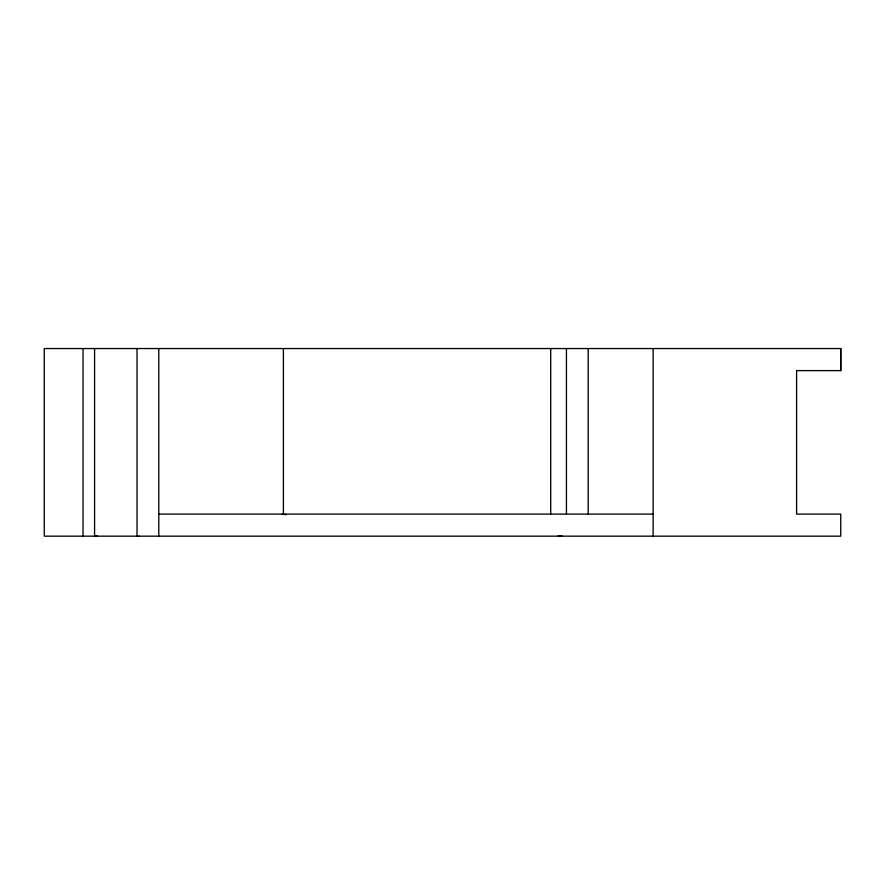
<?xml version="1.0" encoding="UTF-8"?>
<svg xmlns="http://www.w3.org/2000/svg" width="885" height="885" viewBox="0 0 885 885"><rect width="100%" height="100%" fill="white"/><g stroke="black" fill="none" stroke-linecap="round" stroke-linejoin="round"><path stroke-width="1.33" d="M566.433 514.096L566.433 348.546M840.75 370.616L840.75 348.546L44.25 348.546L44.25 536.166L840.75 536.166L840.75 514.096L796.6 514.096L796.6 370.616L840.75 370.616L840.75 348.546M138.381 536.376L139.078 536.166M97.328 535.845L94.584 536.166L94.584 348.546M158.537 514.096L653.13 514.096M282.171 514.307L286.286 514.627M558.125 535.845L562.24 536.166M653.13 348.546L653.13 536.454M588.204 348.546L588.226 514.096M550.702 348.546L550.702 514.096M283.399 348.546L283.399 514.096M158.791 348.546L158.791 536.166M137.031 348.546L137.031 536.166M83.046 348.546L83.046 536.166"/></g></svg>
